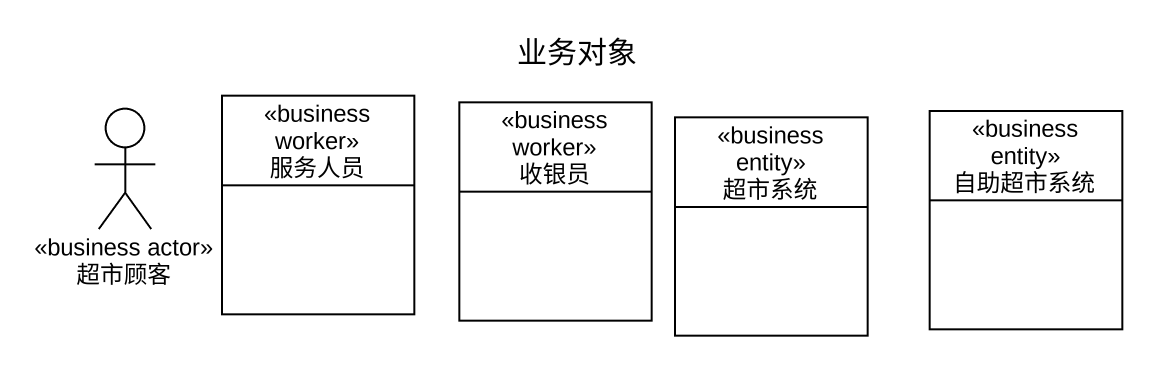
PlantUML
@startuml
title 业务对象
allowmixing
hide circle
hide empty members
actor 超市顾客 <<business actor>>
class 服务人员 <<business worker>>
class 收银员 <<business worker>>
class 自助超市系统 <<business entity>>
class 超市系统 <<business entity>>
@enduml
